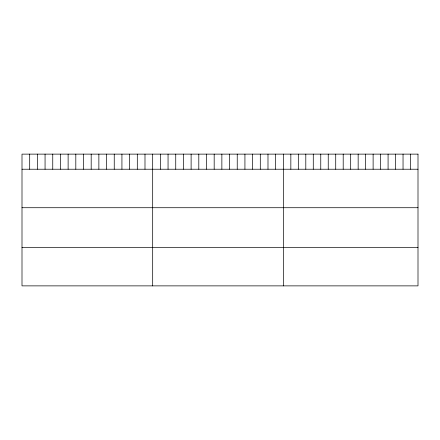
<?xml version="1.0" encoding="UTF-8"?>
<svg xmlns="http://www.w3.org/2000/svg" width="440" height="440" viewBox="0 0 440 440"><rect width="100%" height="100%" fill="white"/><g stroke="black" fill="none" stroke-linecap="round" stroke-linejoin="round"><path stroke-width="0.66" d="M22 169.224L418 169.224M22 207.719L418 207.719M22 247.379L418 247.379M410.52 154.127L410.52 169.224M403.04 154.127L403.04 169.224M395.56 154.127L395.56 169.224M388.08 154.127L388.08 169.224M380.6 154.127L380.6 169.224M373.12 154.127L373.12 169.224M365.64 154.127L365.64 169.224M358.16 154.127L358.16 169.224M350.68 154.127L350.68 169.224M343.2 154.127L343.2 169.224M335.72 154.127L335.72 169.224M328.24 154.127L328.24 169.224M320.76 154.127L320.76 169.224M313.28 154.127L313.28 169.224M305.8 154.127L305.8 169.224M298.32 154.127L298.32 169.224M290.84 154.127L290.84 169.224M283.36 154.127L283.36 285.874M275.671 154.127L275.671 169.224M267.988 154.127L267.988 169.224M260.298 154.127L260.298 169.224M252.61 154.127L252.61 169.224M244.926 154.127L244.926 169.224M237.237 154.127L237.237 169.224M229.548 154.127L229.548 169.224M221.865 154.127L221.865 169.224M214.176 154.127L214.176 169.224M206.492 154.127L206.492 169.224M198.803 154.127L198.803 169.224M191.114 154.127L191.114 169.224M183.431 154.127L183.431 169.224M175.742 154.127L175.742 169.224M168.053 154.127L168.053 169.224M160.369 154.127L160.369 169.224M152.68 154.127L152.68 285.874M144.991 154.127L144.991 169.224M137.308 154.127L137.308 169.224M129.619 154.127L129.619 169.224M121.93 154.127L121.93 169.224M114.246 154.127L114.246 169.224M106.557 154.127L106.557 169.224M98.868 154.127L98.868 169.224M91.184 154.127L91.184 169.224M83.496 154.127L83.496 169.224M75.812 154.127L75.812 169.224M68.123 154.127L68.123 169.224M60.434 154.127L60.434 169.224M52.751 154.127L52.751 169.224M45.062 154.127L45.062 169.224M37.373 154.127L37.373 169.224M29.689 154.127L29.689 169.224M418 154.127L22 154.127L22 285.874L418 285.874L418 154.127"/></g></svg>
